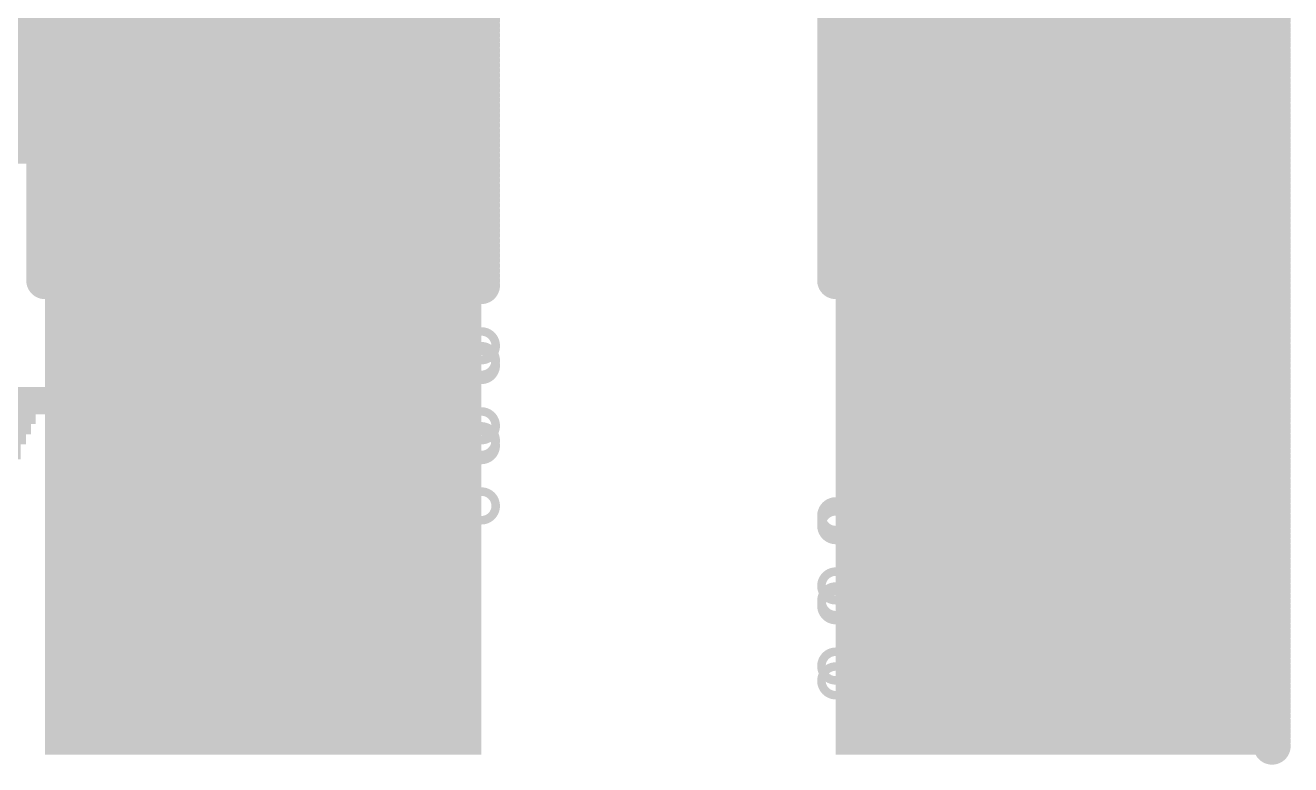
# Model space of a CAD drawing. Header units: millimetres. Extents: x 0 to 297, y 0 to 210.
# Drawn here: x 74.5 to 75.603, y 129.278 to 129.923 of the extents above; entities that cross this region are included whole.
import ezdxf

# ---------------------------------------------------------------- set-up
doc = ezdxf.new("R2010")
doc.units = ezdxf.units.MM
doc.header["$LTSCALE"] = 16.335
doc.layers.add('1', color=7, linetype='CONTINUOUS')

msp = doc.modelspace()

# ---------------------------------------------------------------- linework, layer by layer
at = {"layer": '1', "color": 7, "linetype": 'Continuous', "const_width": 0.00743}
for points in [[(74.8849, 129.9356, 1), (74.9099, 129.9356, 1)], [(75.194, 129.9356, 1), (75.219, 129.9356, 1)], [(75.5745, 129.9356, 1), (75.5995, 129.9356, 1)], [(74.8849, 129.9313, 1), (74.9099, 129.9313, 1)], [(74.8849, 129.927, 1), (74.9099, 129.927, 1)], [(74.8849, 129.9224, 1), (74.9099, 129.9224, 1)], [(75.194, 129.9313, 1), (75.219, 129.9313, 1)], [(75.194, 129.927, 1), (75.219, 129.927, 1)], [(75.194, 129.9224, 1), (75.219, 129.9224, 1)], [(75.5745, 129.9313, 1), (75.5995, 129.9313, 1)], [(75.5745, 129.927, 1), (75.5995, 129.927, 1)], [(75.5745, 129.9224, 1), (75.5995, 129.9224, 1)], [(74.8849, 129.9181, 1), (74.9099, 129.9181, 1)], [(74.8849, 129.9138, 1), (74.9099, 129.9138, 1)], [(75.194, 129.9181, 1), (75.219, 129.9181, 1)], [(75.194, 129.9138, 1), (75.219, 129.9138, 1)], [(75.5745, 129.9181, 1), (75.5995, 129.9181, 1)], [(75.5745, 129.9138, 1), (75.5995, 129.9138, 1)], [(74.8849, 129.9095, 1), (74.9099, 129.9095, 1)], [(74.8849, 129.9052, 1), (74.9099, 129.9052, 1)], [(74.8849, 129.9006, 1), (74.9099, 129.9006, 1)], [(75.194, 129.9095, 1), (75.219, 129.9095, 1)], [(75.194, 129.9052, 1), (75.219, 129.9052, 1)], [(75.194, 129.9006, 1), (75.219, 129.9006, 1)], [(75.5745, 129.9095, 1), (75.5995, 129.9095, 1)], [(75.5745, 129.9052, 1), (75.5995, 129.9052, 1)], [(75.5745, 129.9006, 1), (75.5995, 129.9006, 1)], [(74.8849, 129.8963, 1), (74.9099, 129.8963, 1)], [(74.8849, 129.892, 1), (74.9099, 129.892, 1)], [(75.194, 129.8963, 1), (75.219, 129.8963, 1)], [(75.194, 129.892, 1), (75.219, 129.892, 1)], [(75.5745, 129.8963, 1), (75.5995, 129.8963, 1)], [(75.5745, 129.892, 1), (75.5995, 129.892, 1)], [(74.8849, 129.8876, 1), (74.9099, 129.8876, 1)], [(74.8849, 129.8833, 1), (74.9099, 129.8833, 1)], [(74.8849, 129.879, 1), (74.9099, 129.879, 1)], [(75.194, 129.8876, 1), (75.219, 129.8876, 1)], [(75.194, 129.8833, 1), (75.219, 129.8833, 1)], [(75.194, 129.879, 1), (75.219, 129.879, 1)], [(75.5745, 129.8876, 1), (75.5995, 129.8876, 1)], [(75.5745, 129.8833, 1), (75.5995, 129.8833, 1)], [(75.5745, 129.879, 1), (75.5995, 129.879, 1)], [(74.8849, 129.8744, 1), (74.9099, 129.8744, 1)], [(74.8849, 129.8701, 1), (74.9099, 129.8701, 1)], [(75.194, 129.8744, 1), (75.219, 129.8744, 1)], [(75.194, 129.8701, 1), (75.219, 129.8701, 1)], [(75.5745, 129.8744, 1), (75.5995, 129.8744, 1)], [(75.5745, 129.8701, 1), (75.5995, 129.8701, 1)], [(74.8849, 129.8658, 1), (74.9099, 129.8658, 1)], [(74.8849, 129.8615, 1), (74.9099, 129.8615, 1)], [(74.8849, 129.8572, 1), (74.9099, 129.8572, 1)], [(75.194, 129.8658, 1), (75.219, 129.8658, 1)], [(75.194, 129.8615, 1), (75.219, 129.8615, 1)], [(75.194, 129.8572, 1), (75.219, 129.8572, 1)], [(75.5745, 129.8658, 1), (75.5995, 129.8658, 1)], [(75.5745, 129.8615, 1), (75.5995, 129.8615, 1)], [(75.5745, 129.8572, 1), (75.5995, 129.8572, 1)], [(74.8849, 129.8526, 1), (74.9099, 129.8526, 1)], [(74.8849, 129.8483, 1), (74.9099, 129.8483, 1)], [(75.194, 129.8526, 1), (75.219, 129.8526, 1)], [(75.194, 129.8483, 1), (75.219, 129.8483, 1)], [(75.5745, 129.8526, 1), (75.5995, 129.8526, 1)], [(75.5745, 129.8483, 1), (75.5995, 129.8483, 1)], [(74.8849, 129.8439, 1), (74.9099, 129.8439, 1)], [(74.8849, 129.8396, 1), (74.9099, 129.8396, 1)], [(74.8849, 129.8353, 1), (74.9099, 129.8353, 1)], [(75.194, 129.8439, 1), (75.219, 129.8439, 1)], [(75.194, 129.8396, 1), (75.219, 129.8396, 1)], [(75.194, 129.8353, 1), (75.219, 129.8353, 1)], [(75.5745, 129.8439, 1), (75.5995, 129.8439, 1)], [(75.5745, 129.8396, 1), (75.5995, 129.8396, 1)], [(75.5745, 129.8353, 1), (75.5995, 129.8353, 1)], [(74.8849, 129.8307, 1), (74.9099, 129.8307, 1)], [(74.8849, 129.8264, 1), (74.9099, 129.8264, 1)], [(75.194, 129.8307, 1), (75.219, 129.8307, 1)], [(75.194, 129.8264, 1), (75.219, 129.8264, 1)], [(75.5745, 129.8307, 1), (75.5995, 129.8307, 1)], [(75.5745, 129.8264, 1), (75.5995, 129.8264, 1)], [(74.8849, 129.8221, 1), (74.9099, 129.8221, 1)], [(74.8849, 129.8178, 1), (74.9099, 129.8178, 1)], [(74.8849, 129.8135, 1), (74.9099, 129.8135, 1)], [(75.194, 129.8221, 1), (75.219, 129.8221, 1)], [(75.194, 129.8178, 1), (75.219, 129.8178, 1)], [(75.194, 129.8135, 1), (75.219, 129.8135, 1)], [(75.5745, 129.8221, 1), (75.5995, 129.8221, 1)], [(75.5745, 129.8178, 1), (75.5995, 129.8178, 1)], [(75.5745, 129.8135, 1), (75.5995, 129.8135, 1)], [(74.5042, 129.8046, 1), (74.5292, 129.8046, 1)], [(74.5042, 129.8003, 1), (74.5292, 129.8003, 1)], [(74.8849, 129.8092, 1), (74.9099, 129.8092, 1)], [(74.8849, 129.8046, 1), (74.9099, 129.8046, 1)], [(74.8849, 129.8003, 1), (74.9099, 129.8003, 1)], [(75.194, 129.8092, 1), (75.219, 129.8092, 1)], [(75.194, 129.8046, 1), (75.219, 129.8046, 1)], [(75.194, 129.8003, 1), (75.219, 129.8003, 1)], [(75.5745, 129.8092, 1), (75.5995, 129.8092, 1)], [(75.5745, 129.8046, 1), (75.5995, 129.8046, 1)], [(75.5745, 129.8003, 1), (75.5995, 129.8003, 1)], [(74.5042, 129.7959, 1), (74.5292, 129.7959, 1)], [(74.5042, 129.7916, 1), (74.5292, 129.7916, 1)], [(74.8849, 129.7959, 1), (74.9099, 129.7959, 1)], [(74.8849, 129.7916, 1), (74.9099, 129.7916, 1)], [(75.194, 129.7959, 1), (75.219, 129.7959, 1)], [(75.194, 129.7916, 1), (75.219, 129.7916, 1)], [(75.5745, 129.7959, 1), (75.5995, 129.7959, 1)], [(75.5745, 129.7916, 1), (75.5995, 129.7916, 1)], [(74.5042, 129.7873, 1), (74.5292, 129.7873, 1)], [(74.5042, 129.7827, 1), (74.5292, 129.7827, 1)], [(74.5042, 129.7784, 1), (74.5292, 129.7784, 1)], [(74.8849, 129.7873, 1), (74.9099, 129.7873, 1)], [(74.8849, 129.7827, 1), (74.9099, 129.7827, 1)], [(74.8849, 129.7784, 1), (74.9099, 129.7784, 1)], [(75.194, 129.7873, 1), (75.219, 129.7873, 1)], [(75.194, 129.7827, 1), (75.219, 129.7827, 1)], [(75.194, 129.7784, 1), (75.219, 129.7784, 1)], [(75.5745, 129.7873, 1), (75.5995, 129.7873, 1)], [(75.5745, 129.7827, 1), (75.5995, 129.7827, 1)], [(75.5745, 129.7784, 1), (75.5995, 129.7784, 1)], [(74.5042, 129.7741, 1), (74.5292, 129.7741, 1)], [(74.5042, 129.7698, 1), (74.5292, 129.7698, 1)], [(74.8849, 129.7741, 1), (74.9099, 129.7741, 1)], [(74.8849, 129.7698, 1), (74.9099, 129.7698, 1)], [(75.194, 129.7741, 1), (75.219, 129.7741, 1)], [(75.194, 129.7698, 1), (75.219, 129.7698, 1)], [(75.5745, 129.7741, 1), (75.5995, 129.7741, 1)], [(75.5745, 129.7698, 1), (75.5995, 129.7698, 1)], [(74.5042, 129.7655, 1), (74.5292, 129.7655, 1)], [(74.5042, 129.7609, 1), (74.5292, 129.7609, 1)], [(74.5042, 129.7566, 1), (74.5292, 129.7566, 1)], [(74.8849, 129.7655, 1), (74.9099, 129.7655, 1)], [(74.8849, 129.7609, 1), (74.9099, 129.7609, 1)], [(74.8849, 129.7566, 1), (74.9099, 129.7566, 1)], [(75.194, 129.7655, 1), (75.219, 129.7655, 1)], [(75.194, 129.7609, 1), (75.219, 129.7609, 1)], [(75.194, 129.7566, 1), (75.219, 129.7566, 1)], [(75.5745, 129.7655, 1), (75.5995, 129.7655, 1)], [(75.5745, 129.7609, 1), (75.5995, 129.7609, 1)], [(75.5745, 129.7566, 1), (75.5995, 129.7566, 1)], [(74.5042, 129.7523, 1), (74.5292, 129.7523, 1)], [(74.5042, 129.7479, 1), (74.5292, 129.7479, 1)], [(74.8849, 129.7523, 1), (74.9099, 129.7523, 1)], [(74.8849, 129.7479, 1), (74.9099, 129.7479, 1)], [(75.194, 129.7523, 1), (75.219, 129.7523, 1)], [(75.194, 129.7479, 1), (75.219, 129.7479, 1)], [(75.5745, 129.7523, 1), (75.5995, 129.7523, 1)], [(75.5745, 129.7479, 1), (75.5995, 129.7479, 1)], [(74.5042, 129.7436, 1), (74.5292, 129.7436, 1)], [(74.5042, 129.7393, 1), (74.5292, 129.7393, 1)], [(74.5042, 129.7347, 1), (74.5292, 129.7347, 1)], [(74.8849, 129.7436, 1), (74.9099, 129.7436, 1)], [(74.8849, 129.7393, 1), (74.9099, 129.7393, 1)], [(74.8849, 129.7347, 1), (74.9099, 129.7347, 1)], [(75.194, 129.7436, 1), (75.219, 129.7436, 1)], [(75.194, 129.7393, 1), (75.219, 129.7393, 1)], [(75.194, 129.7347, 1), (75.219, 129.7347, 1)], [(75.5745, 129.7436, 1), (75.5995, 129.7436, 1)], [(75.5745, 129.7393, 1), (75.5995, 129.7393, 1)], [(75.5745, 129.7347, 1), (75.5995, 129.7347, 1)], [(74.5042, 129.7304, 1), (74.5292, 129.7304, 1)], [(74.5042, 129.7261, 1), (74.5292, 129.7261, 1)], [(74.8849, 129.7304, 1), (74.9099, 129.7304, 1)], [(74.8849, 129.7261, 1), (74.9099, 129.7261, 1)], [(75.194, 129.7304, 1), (75.219, 129.7304, 1)], [(75.194, 129.7261, 1), (75.219, 129.7261, 1)], [(75.5745, 129.7304, 1), (75.5995, 129.7304, 1)], [(75.5745, 129.7261, 1), (75.5995, 129.7261, 1)], [(74.5042, 129.7218, 1), (74.5292, 129.7218, 1)], [(74.5042, 129.7175, 1), (74.5292, 129.7175, 1)], [(74.5042, 129.7129, 1), (74.5292, 129.7129, 1)], [(74.8849, 129.7218, 1), (74.9099, 129.7218, 1)], [(74.8849, 129.7175, 1), (74.9099, 129.7175, 1)], [(74.8849, 129.7129, 1), (74.9099, 129.7129, 1)], [(75.194, 129.7218, 1), (75.219, 129.7218, 1)], [(75.194, 129.7175, 1), (75.219, 129.7175, 1)], [(75.194, 129.7129, 1), (75.219, 129.7129, 1)], [(75.5745, 129.7218, 1), (75.5995, 129.7218, 1)], [(75.5745, 129.7175, 1), (75.5995, 129.7175, 1)], [(75.5745, 129.7129, 1), (75.5995, 129.7129, 1)], [(74.5042, 129.7086, 1), (74.5292, 129.7086, 1)], [(74.5042, 129.7042, 1), (74.5292, 129.7042, 1)], [(74.8849, 129.7086, 1), (74.9099, 129.7086, 1)], [(74.8849, 129.7042, 1), (74.9099, 129.7042, 1)], [(75.194, 129.7086, 1), (75.219, 129.7086, 1)], [(75.194, 129.7042, 1), (75.219, 129.7042, 1)], [(75.5745, 129.7086, 1), (75.5995, 129.7086, 1)], [(75.5745, 129.7042, 1), (75.5995, 129.7042, 1)], [(74.5042, 129.6999, 1), (74.5292, 129.6999, 1)], [(74.8849, 129.6999, 1), (74.9099, 129.6999, 1)], [(74.8849, 129.6956, 1), (74.9099, 129.6956, 1)], [(75.194, 129.6999, 1), (75.219, 129.6999, 1)], [(75.5745, 129.6999, 1), (75.5995, 129.6999, 1)], [(75.5745, 129.6956, 1), (75.5995, 129.6956, 1)], [(75.5745, 129.691, 1), (75.5995, 129.691, 1)], [(75.5745, 129.6867, 1), (75.5995, 129.6867, 1)], [(75.5745, 129.6824, 1), (75.5995, 129.6824, 1)], [(75.5745, 129.6781, 1), (75.5995, 129.6781, 1)], [(75.5745, 129.6738, 1), (75.5995, 129.6738, 1)], [(75.5745, 129.6695, 1), (75.5995, 129.6695, 1)], [(75.5745, 129.6649, 1), (75.5995, 129.6649, 1)], [(75.5745, 129.6606, 1), (75.5995, 129.6606, 1)], [(75.5745, 129.6562, 1), (75.5995, 129.6562, 1)], [(75.5745, 129.6519, 1), (75.5995, 129.6519, 1)], [(75.5745, 129.6476, 1), (75.5995, 129.6476, 1)], [(74.8849, 129.643, 1), (74.9099, 129.643, 1)], [(75.5745, 129.643, 1), (75.5995, 129.643, 1)], [(75.5745, 129.6387, 1), (75.5995, 129.6387, 1)], [(74.8849, 129.6301, 1), (74.9099, 129.6301, 1)], [(74.8849, 129.6258, 1), (74.9099, 129.6258, 1)], [(75.5745, 129.6344, 1), (75.5995, 129.6344, 1)], [(75.5745, 129.6301, 1), (75.5995, 129.6301, 1)], [(75.5745, 129.6258, 1), (75.5995, 129.6258, 1)], [(75.5745, 129.6212, 1), (75.5995, 129.6212, 1)], [(75.5745, 129.6169, 1), (75.5995, 129.6169, 1)], [(75.5745, 129.6126, 1), (75.5995, 129.6126, 1)], [(75.5745, 129.6082, 1), (75.5995, 129.6082, 1)], [(75.5745, 129.6039, 1), (75.5995, 129.6039, 1)], [(75.5745, 129.5996, 1), (75.5995, 129.5996, 1)], [(75.5745, 129.595, 1), (75.5995, 129.595, 1)], [(75.5745, 129.5907, 1), (75.5995, 129.5907, 1)], [(75.5745, 129.5864, 1), (75.5995, 129.5864, 1)], [(75.5745, 129.5821, 1), (75.5995, 129.5821, 1)], [(74.8849, 129.5732, 1), (74.9099, 129.5732, 1)], [(75.5745, 129.5778, 1), (75.5995, 129.5778, 1)], [(75.5745, 129.5732, 1), (75.5995, 129.5732, 1)], [(75.5745, 129.5689, 1), (75.5995, 129.5689, 1)], [(74.8849, 129.5602, 1), (74.9099, 129.5602, 1)], [(75.5745, 129.5645, 1), (75.5995, 129.5645, 1)], [(75.5745, 129.5602, 1), (75.5995, 129.5602, 1)], [(74.8849, 129.5559, 1), (74.9099, 129.5559, 1)], [(75.5745, 129.5559, 1), (75.5995, 129.5559, 1)], [(75.5745, 129.5513, 1), (75.5995, 129.5513, 1)], [(75.5745, 129.547, 1), (75.5995, 129.547, 1)], [(75.5745, 129.5427, 1), (75.5995, 129.5427, 1)], [(75.5745, 129.5384, 1), (75.5995, 129.5384, 1)], [(75.5745, 129.5341, 1), (75.5995, 129.5341, 1)], [(75.5745, 129.5298, 1), (75.5995, 129.5298, 1)], [(75.5745, 129.5252, 1), (75.5995, 129.5252, 1)], [(75.5745, 129.5209, 1), (75.5995, 129.5209, 1)], [(75.5745, 129.5165, 1), (75.5995, 129.5165, 1)], [(74.8849, 129.5033, 1), (74.9099, 129.5033, 1)], [(75.5745, 129.5122, 1), (75.5995, 129.5122, 1)], [(75.5745, 129.5079, 1), (75.5995, 129.5079, 1)], [(75.5745, 129.5033, 1), (75.5995, 129.5033, 1)], [(75.194, 129.4947, 1), (75.219, 129.4947, 1)], [(75.5745, 129.499, 1), (75.5995, 129.499, 1)], [(75.5745, 129.4947, 1), (75.5995, 129.4947, 1)], [(75.194, 129.4904, 1), (75.219, 129.4904, 1)], [(75.194, 129.4861, 1), (75.219, 129.4861, 1)], [(75.5745, 129.4904, 1), (75.5995, 129.4904, 1)], [(75.5745, 129.4861, 1), (75.5995, 129.4861, 1)], [(75.5745, 129.4815, 1), (75.5995, 129.4815, 1)], [(75.5745, 129.4772, 1), (75.5995, 129.4772, 1)], [(75.5745, 129.4729, 1), (75.5995, 129.4729, 1)], [(75.5745, 129.4685, 1), (75.5995, 129.4685, 1)], [(75.5745, 129.4642, 1), (75.5995, 129.4642, 1)], [(75.5745, 129.4599, 1), (75.5995, 129.4599, 1)], [(75.5745, 129.4553, 1), (75.5995, 129.4553, 1)], [(75.5745, 129.451, 1), (75.5995, 129.451, 1)], [(75.5745, 129.4467, 1), (75.5995, 129.4467, 1)], [(75.5745, 129.4424, 1), (75.5995, 129.4424, 1)], [(75.5745, 129.4381, 1), (75.5995, 129.4381, 1)], [(75.194, 129.4335, 1), (75.219, 129.4335, 1)], [(75.5745, 129.4335, 1), (75.5995, 129.4335, 1)], [(75.5745, 129.4292, 1), (75.5995, 129.4292, 1)], [(75.194, 129.4205, 1), (75.219, 129.4205, 1)], [(75.194, 129.4162, 1), (75.219, 129.4162, 1)], [(75.5745, 129.4248, 1), (75.5995, 129.4248, 1)], [(75.5745, 129.4205, 1), (75.5995, 129.4205, 1)], [(75.5745, 129.4162, 1), (75.5995, 129.4162, 1)], [(75.5745, 129.4116, 1), (75.5995, 129.4116, 1)], [(75.5745, 129.4073, 1), (75.5995, 129.4073, 1)], [(75.5745, 129.403, 1), (75.5995, 129.403, 1)], [(75.5745, 129.3987, 1), (75.5995, 129.3987, 1)], [(75.5745, 129.3944, 1), (75.5995, 129.3944, 1)], [(75.5745, 129.3901, 1), (75.5995, 129.3901, 1)], [(75.5745, 129.3855, 1), (75.5995, 129.3855, 1)], [(75.5745, 129.3812, 1), (75.5995, 129.3812, 1)], [(75.5745, 129.3768, 1), (75.5995, 129.3768, 1)], [(75.5745, 129.3725, 1), (75.5995, 129.3725, 1)], [(75.194, 129.3636, 1), (75.219, 129.3636, 1)], [(75.5745, 129.3682, 1), (75.5995, 129.3682, 1)], [(75.5745, 129.3636, 1), (75.5995, 129.3636, 1)], [(75.5745, 129.3593, 1), (75.5995, 129.3593, 1)], [(75.194, 129.3507, 1), (75.219, 129.3507, 1)], [(75.5745, 129.355, 1), (75.5995, 129.355, 1)], [(75.5745, 129.3507, 1), (75.5995, 129.3507, 1)], [(75.5745, 129.3464, 1), (75.5995, 129.3464, 1)], [(75.5745, 129.3418, 1), (75.5995, 129.3418, 1)], [(75.5745, 129.3375, 1), (75.5995, 129.3375, 1)], [(75.5745, 129.3332, 1), (75.5995, 129.3332, 1)], [(75.5745, 129.3288, 1), (75.5995, 129.3288, 1)], [(75.5745, 129.3245, 1), (75.5995, 129.3245, 1)], [(75.5745, 129.3202, 1), (75.5995, 129.3202, 1)], [(75.5745, 129.3156, 1), (75.5995, 129.3156, 1)], [(75.5745, 129.3113, 1), (75.5995, 129.3113, 1)], [(75.5745, 129.307, 1), (75.5995, 129.307, 1)], [(75.5745, 129.3027, 1), (75.5995, 129.3027, 1)], [(75.5745, 129.2984, 1), (75.5995, 129.2984, 1)], [(75.5745, 129.2938, 1), (75.5995, 129.2938, 1)]]:
    msp.add_lwpolyline(points, format="xyb", close=True, dxfattribs=at)
at = {"layer": '1', "color": 9, "linetype": 'Continuous', "const_width": 0.0149}
for points in [[(72.9713, 129.9224), (74.8974, 129.9224)], [(72.98, 129.927), (74.8974, 129.927)], [(75.2065, 129.927), (75.587, 129.927)], [(75.2065, 129.9224), (75.587, 129.9224)], [(72.7224, 129.9138), (74.8974, 129.9138)], [(72.7224, 129.9095), (74.8974, 129.9095)], [(72.9538, 129.9181), (74.8974, 129.9181)], [(75.2065, 129.9181), (75.587, 129.9181)], [(75.2065, 129.9138), (75.587, 129.9138)], [(75.2065, 129.9095), (75.587, 129.9095)], [(72.7181, 129.9006), (74.8974, 129.9006)], [(72.7224, 129.9052), (74.8974, 129.9052)], [(75.2065, 129.9052), (75.587, 129.9052)], [(75.2065, 129.9006), (75.587, 129.9006)], [(72.7135, 129.892), (74.8974, 129.892)], [(72.7135, 129.8876), (74.8974, 129.8876)], [(72.7181, 129.8963), (74.8974, 129.8963)], [(75.2065, 129.8963), (75.587, 129.8963)], [(75.2065, 129.892), (75.587, 129.892)], [(75.2065, 129.8876), (75.587, 129.8876)], [(72.7092, 129.8833), (74.8974, 129.8833)], [(72.7092, 129.879), (74.8974, 129.879)], [(75.2065, 129.8833), (75.587, 129.8833)], [(75.2065, 129.879), (75.587, 129.879)], [(72.7049, 129.8701), (74.8974, 129.8701)], [(72.7049, 129.8658), (74.8974, 129.8658)], [(72.7092, 129.8744), (74.8974, 129.8744)], [(75.2065, 129.8744), (75.587, 129.8744)], [(75.2065, 129.8701), (75.587, 129.8701)], [(75.2065, 129.8658), (75.587, 129.8658)], [(72.7006, 129.8615), (74.8974, 129.8615)], [(72.7006, 129.8572), (74.8974, 129.8572)], [(75.2065, 129.8615), (75.587, 129.8615)], [(75.2065, 129.8572), (75.587, 129.8572)], [(72.6919, 129.8439), (74.8974, 129.8439)], [(72.6962, 129.8526), (74.8974, 129.8526)], [(72.6962, 129.8483), (74.8974, 129.8483)], [(75.2065, 129.8526), (75.587, 129.8526)], [(75.2065, 129.8483), (75.587, 129.8483)], [(75.2065, 129.8439), (75.587, 129.8439)], [(72.6919, 129.8396), (74.8974, 129.8396)], [(72.6919, 129.8353), (74.8974, 129.8353)], [(75.2065, 129.8396), (75.587, 129.8396)], [(75.2065, 129.8353), (75.587, 129.8353)], [(72.683, 129.8221), (74.8974, 129.8221)], [(72.6874, 129.8307), (74.8974, 129.8307)], [(72.6874, 129.8264), (74.8974, 129.8264)], [(75.2065, 129.8307), (75.587, 129.8307)], [(75.2065, 129.8264), (75.587, 129.8264)], [(75.2065, 129.8221), (75.587, 129.8221)], [(72.6787, 129.8135), (74.8974, 129.8135)], [(72.6787, 129.8092), (74.8974, 129.8092)], [(72.683, 129.8178), (74.8974, 129.8178)], [(75.2065, 129.8178), (75.587, 129.8178)], [(75.2065, 129.8135), (75.587, 129.8135)], [(75.2065, 129.8092), (75.587, 129.8092)], [(74.5167, 129.8046), (74.8974, 129.8046)], [(74.5167, 129.8003), (74.8974, 129.8003)], [(75.2065, 129.8046), (75.587, 129.8046)], [(75.2065, 129.8003), (75.587, 129.8003)], [(74.5167, 129.7959), (74.8974, 129.7959)], [(74.5167, 129.7916), (74.8974, 129.7916)], [(74.5167, 129.7873), (74.8974, 129.7873)], [(75.2065, 129.7959), (75.587, 129.7959)], [(75.2065, 129.7916), (75.587, 129.7916)], [(75.2065, 129.7873), (75.587, 129.7873)], [(74.5167, 129.7827), (74.8974, 129.7827)], [(74.5167, 129.7784), (74.8974, 129.7784)], [(75.2065, 129.7827), (75.587, 129.7827)], [(75.2065, 129.7784), (75.587, 129.7784)], [(74.5167, 129.7741), (74.8974, 129.7741)], [(74.5167, 129.7698), (74.8974, 129.7698)], [(74.5167, 129.7655), (74.8974, 129.7655)], [(75.2065, 129.7741), (75.587, 129.7741)], [(75.2065, 129.7698), (75.587, 129.7698)], [(75.2065, 129.7655), (75.587, 129.7655)], [(74.5167, 129.7609), (74.8974, 129.7609)], [(74.5167, 129.7566), (74.8974, 129.7566)], [(75.2065, 129.7609), (75.587, 129.7609)], [(75.2065, 129.7566), (75.587, 129.7566)], [(74.5167, 129.7523), (74.8974, 129.7523)], [(74.5167, 129.7479), (74.8974, 129.7479)], [(74.5167, 129.7436), (74.8974, 129.7436)], [(75.2065, 129.7523), (75.587, 129.7523)], [(75.2065, 129.7479), (75.587, 129.7479)], [(75.2065, 129.7436), (75.587, 129.7436)], [(74.5167, 129.7393), (74.8974, 129.7393)], [(74.5167, 129.7347), (74.8974, 129.7347)], [(75.2065, 129.7393), (75.587, 129.7393)], [(75.2065, 129.7347), (75.587, 129.7347)], [(74.5167, 129.7304), (74.8974, 129.7304)], [(74.5167, 129.7261), (74.8974, 129.7261)], [(74.5167, 129.7218), (74.8974, 129.7218)], [(75.2065, 129.7304), (75.587, 129.7304)], [(75.2065, 129.7261), (75.587, 129.7261)], [(75.2065, 129.7218), (75.587, 129.7218)], [(74.5167, 129.7175), (74.8974, 129.7175)], [(74.5167, 129.7129), (74.8974, 129.7129)], [(75.2065, 129.7175), (75.587, 129.7175)], [(75.2065, 129.7129), (75.587, 129.7129)], [(74.5167, 129.7086), (74.8974, 129.7086)], [(74.5167, 129.7042), (74.8974, 129.7042)], [(74.5167, 129.6999), (74.8974, 129.6999)], [(75.2065, 129.7086), (75.587, 129.7086)], [(75.2065, 129.7042), (75.587, 129.7042)], [(75.2065, 129.6999), (75.587, 129.6999)], [(74.5167, 129.6956), (74.8974, 129.6956)], [(74.5167, 129.691), (74.8974, 129.691)], [(75.2065, 129.6956), (75.587, 129.6956)], [(75.2065, 129.691), (75.587, 129.691)], [(74.5167, 129.6867), (74.8974, 129.6867)], [(74.5167, 129.6824), (74.8974, 129.6824)], [(74.5167, 129.6781), (74.8974, 129.6781)], [(75.2065, 129.6867), (75.587, 129.6867)], [(75.2065, 129.6824), (75.587, 129.6824)], [(75.2065, 129.6781), (75.587, 129.6781)], [(74.5167, 129.6738), (74.8974, 129.6738)], [(74.5167, 129.6695), (74.8974, 129.6695)], [(75.2065, 129.6738), (75.587, 129.6738)], [(75.2065, 129.6695), (75.587, 129.6695)], [(74.5167, 129.6649), (74.8974, 129.6649)], [(74.5167, 129.6606), (74.8974, 129.6606)], [(74.5167, 129.6562), (74.8974, 129.6562)], [(75.2065, 129.6649), (75.587, 129.6649)], [(75.2065, 129.6606), (75.587, 129.6606)], [(75.2065, 129.6562), (75.587, 129.6562)], [(74.5167, 129.6519), (74.8974, 129.6519)], [(74.5167, 129.6476), (74.8974, 129.6476)], [(75.2065, 129.6519), (75.587, 129.6519)], [(75.2065, 129.6476), (75.587, 129.6476)], [(74.5167, 129.643), (74.8974, 129.643)], [(74.5167, 129.6387), (74.8974, 129.6387)], [(74.5167, 129.6344), (74.8974, 129.6344)], [(75.2065, 129.643), (75.587, 129.643)], [(75.2065, 129.6387), (75.587, 129.6387)], [(75.2065, 129.6344), (75.587, 129.6344)], [(74.5167, 129.6301), (74.8974, 129.6301)], [(74.5167, 129.6258), (74.8974, 129.6258)], [(75.2065, 129.6301), (75.587, 129.6301)], [(75.2065, 129.6258), (75.587, 129.6258)], [(74.5167, 129.6212), (74.8974, 129.6212)], [(74.5167, 129.6169), (74.8974, 129.6169)], [(74.5167, 129.6126), (74.8974, 129.6126)], [(75.2065, 129.6212), (75.587, 129.6212)], [(75.2065, 129.6169), (75.587, 129.6169)], [(75.2065, 129.6126), (75.587, 129.6126)], [(73.4295, 129.5996), (74.8974, 129.5996)], [(74.5167, 129.6082), (74.8974, 129.6082)], [(74.5167, 129.6039), (74.8974, 129.6039)], [(75.2065, 129.6082), (75.587, 129.6082)], [(75.2065, 129.6039), (75.587, 129.6039)], [(75.2065, 129.5996), (75.587, 129.5996)], [(73.4339, 129.595), (74.8974, 129.595)], [(73.4384, 129.5907), (74.8974, 129.5907)], [(75.2065, 129.595), (75.587, 129.595)], [(75.2065, 129.5907), (75.587, 129.5907)], [(73.4384, 129.5864), (74.5088, 129.5864)], [(73.4428, 129.5821), (74.5088, 129.5821)], [(73.4428, 129.5778), (74.5045, 129.5778)], [(74.5167, 129.5864), (74.8974, 129.5864)], [(74.5167, 129.5821), (74.8974, 129.5821)], [(74.5167, 129.5778), (74.8974, 129.5778)], [(75.2065, 129.5864), (75.587, 129.5864)], [(75.2065, 129.5821), (75.587, 129.5821)], [(75.2065, 129.5778), (75.587, 129.5778)], [(73.4471, 129.5732), (74.5045, 129.5732)], [(73.4514, 129.5689), (74.5002, 129.5689)], [(74.5167, 129.5732), (74.8974, 129.5732)], [(74.5167, 129.5689), (74.8974, 129.5689)], [(75.2065, 129.5732), (75.587, 129.5732)], [(75.2065, 129.5689), (75.587, 129.5689)], [(73.4557, 129.5645), (74.5002, 129.5645)], [(73.4557, 129.5602), (74.4956, 129.5602)], [(73.4603, 129.5559), (74.4956, 129.5559)], [(74.5167, 129.5645), (74.8974, 129.5645)], [(74.5167, 129.5602), (74.8974, 129.5602)], [(74.5167, 129.5559), (74.8974, 129.5559)], [(75.2065, 129.5645), (75.587, 129.5645)], [(75.2065, 129.5602), (75.587, 129.5602)], [(75.2065, 129.5559), (75.587, 129.5559)], [(73.4646, 129.5513), (74.4956, 129.5513)], [(74.5167, 129.5513), (74.8974, 129.5513)], [(74.5167, 129.547), (74.8974, 129.547)], [(75.2065, 129.5513), (75.587, 129.5513)], [(75.2065, 129.547), (75.587, 129.547)], [(74.5167, 129.5427), (74.8974, 129.5427)], [(74.5167, 129.5384), (74.8974, 129.5384)], [(74.5167, 129.5341), (74.8974, 129.5341)], [(75.2065, 129.5427), (75.587, 129.5427)], [(75.2065, 129.5384), (75.587, 129.5384)], [(75.2065, 129.5341), (75.587, 129.5341)], [(74.5167, 129.5298), (74.8974, 129.5298)], [(74.5167, 129.5252), (74.8974, 129.5252)], [(75.2065, 129.5298), (75.587, 129.5298)], [(75.2065, 129.5252), (75.587, 129.5252)], [(74.5167, 129.5209), (74.8974, 129.5209)], [(74.5167, 129.5165), (74.8974, 129.5165)], [(74.5167, 129.5122), (74.8974, 129.5122)], [(75.2065, 129.5209), (75.587, 129.5209)], [(75.2065, 129.5165), (75.587, 129.5165)], [(75.2065, 129.5122), (75.587, 129.5122)], [(74.5167, 129.5079), (74.8974, 129.5079)], [(74.5167, 129.5033), (74.8974, 129.5033)], [(75.2065, 129.5079), (75.587, 129.5079)], [(75.2065, 129.5033), (75.587, 129.5033)], [(74.5167, 129.499), (74.8974, 129.499)], [(74.5167, 129.4947), (74.8974, 129.4947)], [(74.5167, 129.4904), (74.8974, 129.4904)], [(75.2065, 129.499), (75.587, 129.499)], [(75.2065, 129.4947), (75.587, 129.4947)], [(75.2065, 129.4904), (75.587, 129.4904)], [(74.5167, 129.4861), (74.8974, 129.4861)], [(74.5167, 129.4815), (74.8974, 129.4815)], [(75.2065, 129.4861), (75.587, 129.4861)], [(75.2065, 129.4815), (75.587, 129.4815)], [(74.5167, 129.4772), (74.8974, 129.4772)], [(74.5167, 129.4729), (74.8974, 129.4729)], [(74.5167, 129.4685), (74.8974, 129.4685)], [(75.2065, 129.4772), (75.587, 129.4772)], [(75.2065, 129.4729), (75.587, 129.4729)], [(75.2065, 129.4685), (75.587, 129.4685)], [(74.5167, 129.4642), (74.8974, 129.4642)], [(74.5167, 129.4599), (74.8974, 129.4599)], [(75.2065, 129.4642), (75.587, 129.4642)], [(75.2065, 129.4599), (75.587, 129.4599)], [(74.5167, 129.4553), (74.8974, 129.4553)], [(74.5167, 129.451), (74.8974, 129.451)], [(74.5167, 129.4467), (74.8974, 129.4467)], [(75.2065, 129.4553), (75.587, 129.4553)], [(75.2065, 129.451), (75.587, 129.451)], [(75.2065, 129.4467), (75.587, 129.4467)], [(74.5167, 129.4424), (74.8974, 129.4424)], [(74.5167, 129.4381), (74.8974, 129.4381)], [(75.2065, 129.4424), (75.587, 129.4424)], [(75.2065, 129.4381), (75.587, 129.4381)], [(74.5167, 129.4335), (74.8974, 129.4335)], [(74.5167, 129.4292), (74.8974, 129.4292)], [(74.5167, 129.4248), (74.8974, 129.4248)], [(75.2065, 129.4335), (75.587, 129.4335)], [(75.2065, 129.4292), (75.587, 129.4292)], [(75.2065, 129.4248), (75.587, 129.4248)], [(74.5167, 129.4205), (74.8974, 129.4205)], [(74.5167, 129.4162), (74.8974, 129.4162)], [(75.2065, 129.4205), (75.587, 129.4205)], [(75.2065, 129.4162), (75.587, 129.4162)], [(74.5167, 129.4116), (74.8974, 129.4116)], [(74.5167, 129.4073), (74.8974, 129.4073)], [(74.5167, 129.403), (74.8974, 129.403)], [(75.2065, 129.4116), (75.587, 129.4116)], [(75.2065, 129.4073), (75.587, 129.4073)], [(75.2065, 129.403), (75.587, 129.403)], [(74.5167, 129.3987), (74.8974, 129.3987)], [(74.5167, 129.3944), (74.8974, 129.3944)], [(74.5167, 129.3901), (74.8974, 129.3901)], [(75.2065, 129.3987), (75.587, 129.3987)], [(75.2065, 129.3944), (75.587, 129.3944)], [(75.2065, 129.3901), (75.587, 129.3901)], [(74.5167, 129.3855), (74.8974, 129.3855)], [(74.5167, 129.3812), (74.8974, 129.3812)], [(75.2065, 129.3855), (75.587, 129.3855)], [(75.2065, 129.3812), (75.587, 129.3812)], [(74.5167, 129.3768), (74.8974, 129.3768)], [(74.5167, 129.3725), (74.8974, 129.3725)], [(74.5167, 129.3682), (74.8974, 129.3682)], [(75.2065, 129.3768), (75.587, 129.3768)], [(75.2065, 129.3725), (75.587, 129.3725)], [(75.2065, 129.3682), (75.587, 129.3682)], [(74.5167, 129.3636), (74.8974, 129.3636)], [(74.5167, 129.3593), (74.8974, 129.3593)], [(75.2065, 129.3636), (75.587, 129.3636)], [(75.2065, 129.3593), (75.587, 129.3593)], [(74.5167, 129.355), (74.8974, 129.355)], [(74.5167, 129.3507), (74.8974, 129.3507)], [(74.5167, 129.3464), (74.8974, 129.3464)], [(75.2065, 129.355), (75.587, 129.355)], [(75.2065, 129.3507), (75.587, 129.3507)], [(75.2065, 129.3464), (75.587, 129.3464)], [(74.5167, 129.3418), (74.8974, 129.3418)], [(74.5167, 129.3375), (74.8974, 129.3375)], [(75.2065, 129.3418), (75.587, 129.3418)], [(75.2065, 129.3375), (75.587, 129.3375)], [(74.5167, 129.3332), (74.8974, 129.3332)], [(74.5167, 129.3288), (74.8974, 129.3288)], [(74.5167, 129.3245), (74.8974, 129.3245)], [(75.2065, 129.3332), (75.587, 129.3332)], [(75.2065, 129.3288), (75.587, 129.3288)], [(75.2065, 129.3245), (75.587, 129.3245)], [(74.5167, 129.3202), (74.8974, 129.3202)], [(74.5167, 129.3156), (74.8974, 129.3156)], [(75.2065, 129.3202), (75.587, 129.3202)], [(75.2065, 129.3156), (75.587, 129.3156)], [(74.5167, 129.3113), (74.8974, 129.3113)], [(74.5167, 129.307), (74.8974, 129.307)], [(74.5167, 129.3027), (74.8974, 129.3027)], [(75.2065, 129.3113), (75.587, 129.3113)], [(75.2065, 129.307), (75.587, 129.307)], [(75.2065, 129.3027), (75.587, 129.3027)], [(74.5167, 129.2984), (74.8974, 129.2984)], [(74.5167, 129.2938), (74.8974, 129.2938)], [(75.2065, 129.2984), (75.587, 129.2984)], [(75.2065, 129.2938), (75.587, 129.2938)]]:
    msp.add_lwpolyline(points, dxfattribs=at)

doc.saveas('drawing.dxf')
